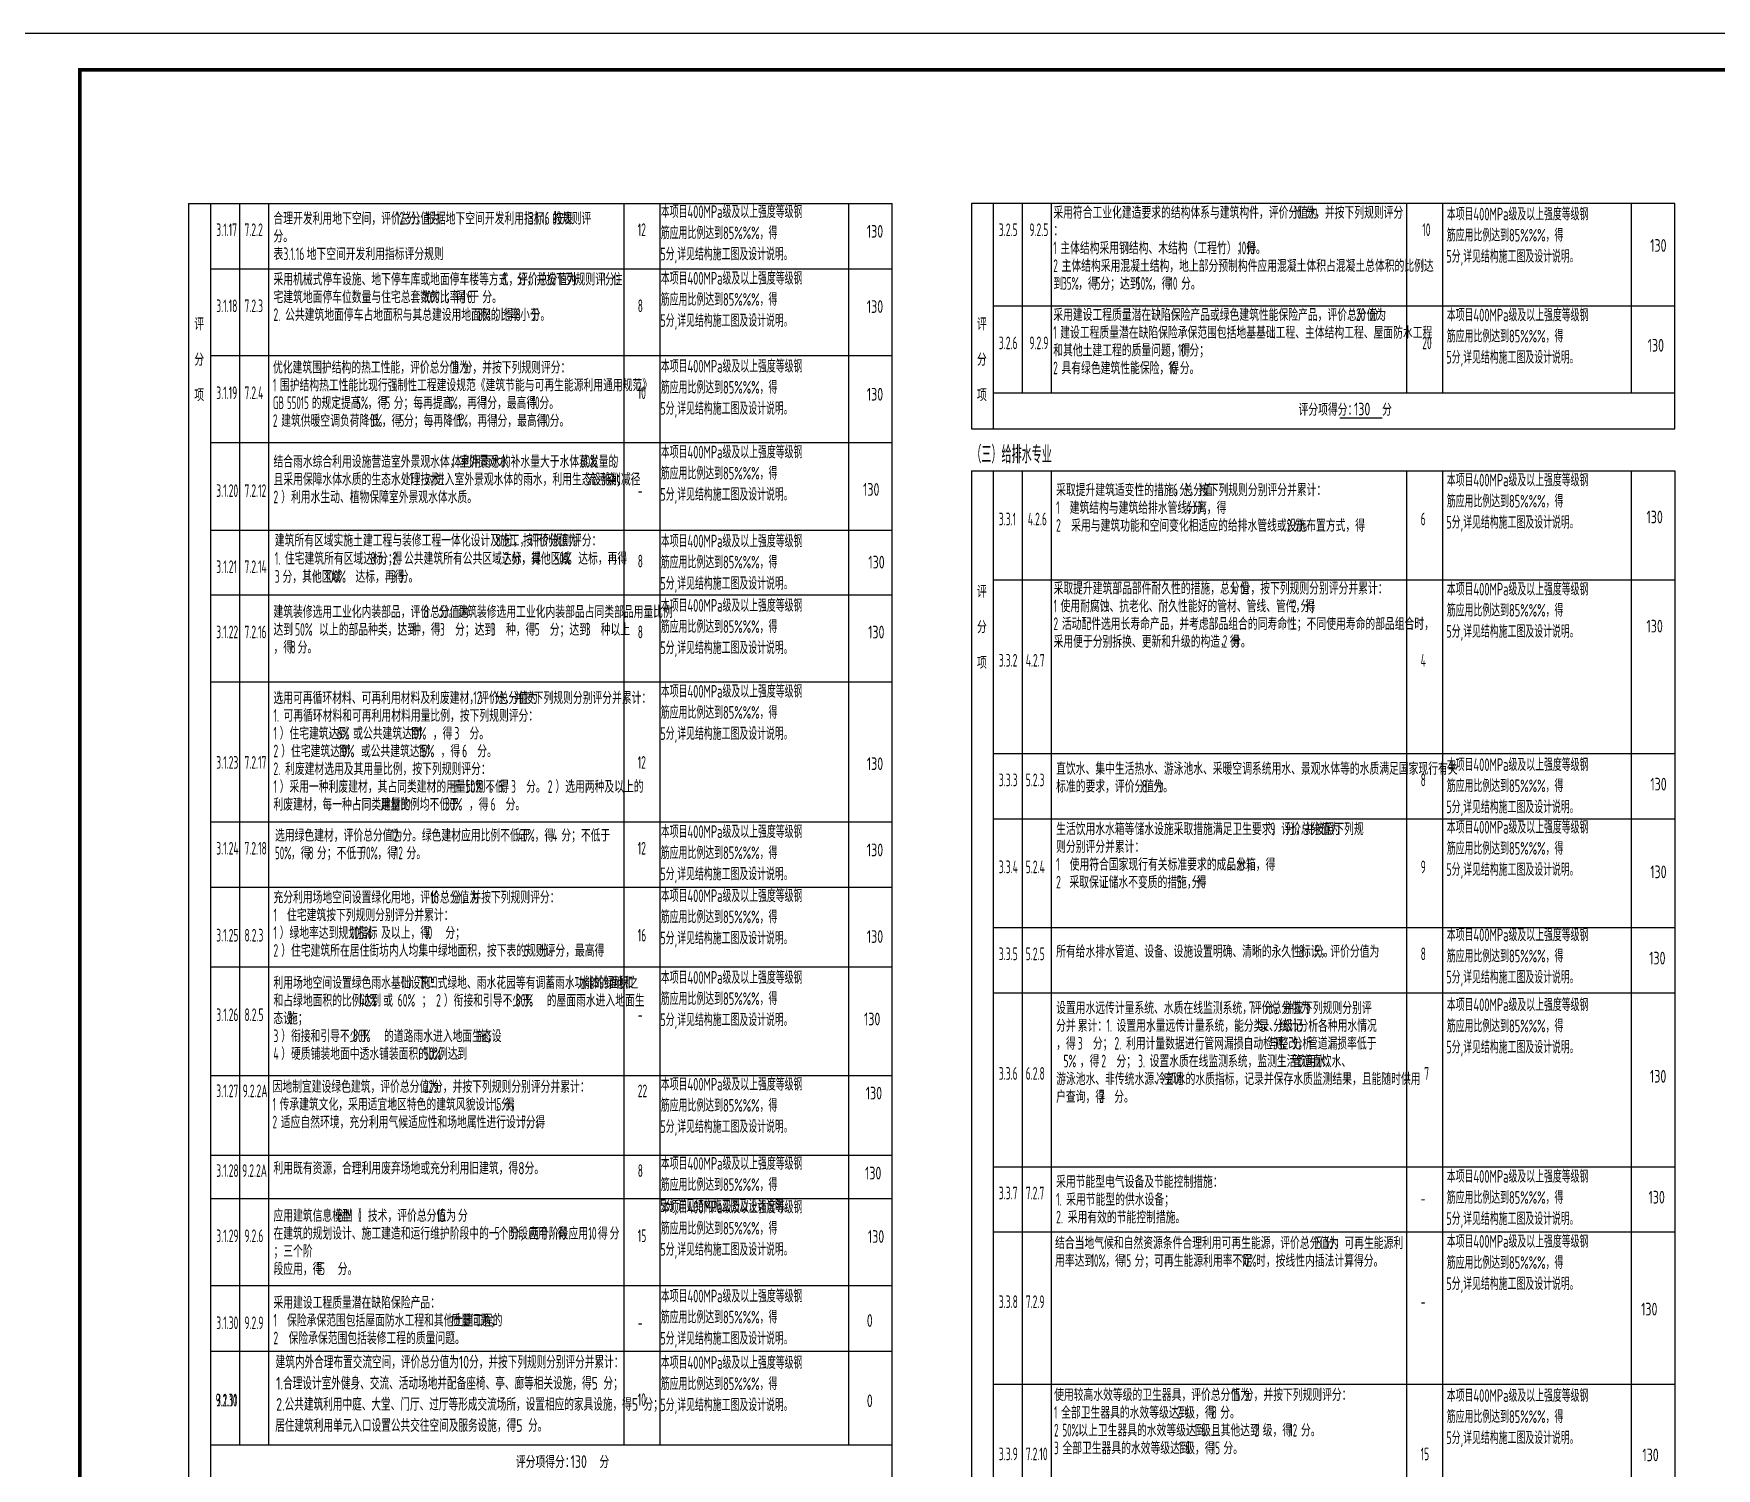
# Model space of a CAD drawing. Extents: x 555966 to 850266, y -53709 to 5691.
# Drawn here: x 662291 to 708701, y -33902 to 5691 of the extents above; entities that cross this region are included whole.
import ezdxf

# ---------------------------------------------------------------- set-up
doc = ezdxf.new("R2010")
doc.units = 0
doc.header["$LTSCALE"] = 1000
for name, color, linetype in [('A-Tab(建筑表格)', 7, 'Continuous'), ('A-TXT', 7, 'Continuous'), ('PUB_TEXT', 7, 'Continuous'), ('PUB_TITLE', 4, 'Continuous')]:
    doc.layers.add(name, color=color, linetype=linetype)
doc.styles.add('LJ_TXT', font='GBENOR', dxfattribs={"width": 0.8, "bigfont": 'GBCBIG'})
doc.styles.get("Standard").update_dxf_attribs({"font": 'GBENOR', "bigfont": 'GBCBIG'})

# ---------------------------------------------------------------- blocks, each defined once
blk = doc.blocks.new('AutoBlock_20250329_0', base_point=(679603, -3661))
at = {"color": 1, "style": 'LJ_TXT', "width": 0.7}
for tag, p in [('3.1.19措施_001', (679589, -3661)), ('3.1.19措施_002', (679589, -4244)), ('3.1.19措施_003', (679572, -4827))]:
    blk.add_attdef(tag, p, '', height=350, dxfattribs=at)
blk = doc.blocks.new('AutoBlock_20250329_1', base_point=(679603, -6031))
at = {"color": 1, "style": 'LJ_TXT', "width": 0.7}
for tag, p in [('3.1.20措施_001', (679589, -6031)), ('3.1.20措施_002', (679589, -6614)), ('3.1.20措施_003', (679572, -7198))]:
    blk.add_attdef(tag, p, '', height=350, dxfattribs=at)
blk = doc.blocks.new('AutoBlock_20250329_2', base_point=(679603, -8486))
at = {"color": 1, "style": 'LJ_TXT', "width": 0.7}
for tag, p in [('3.1.21措施_001', (679589, -8486)), ('3.1.21措施_002', (679589, -9069)), ('3.1.21措施_003', (679572, -9653))]:
    blk.add_attdef(tag, p, '', height=350, dxfattribs=at)
blk = doc.blocks.new('AutoBlock_20250329_3', base_point=(679603, -10263))
at = {"color": 1, "style": 'LJ_TXT', "width": 0.7}
for tag, p in [('3.1.22措施_001', (679589, -10263)), ('3.1.22措施_002', (679589, -10847)), ('3.1.22措施_003', (679572, -11430))]:
    blk.add_attdef(tag, p, '', height=350, dxfattribs=at)
blk = doc.blocks.new('AutoBlock_20250329_4', base_point=(679603, -12633))
at = {"color": 1, "style": 'LJ_TXT', "width": 0.7}
for tag, p in [('3.1.23措施_001', (679589, -12633)), ('3.1.23措施_002', (679589, -13216)), ('3.1.23措施_003', (679572, -13799))]:
    blk.add_attdef(tag, p, '', height=350, dxfattribs=at)
blk = doc.blocks.new('AutoBlock_20250329_5', base_point=(679603, -16506))
at = {"color": 1, "style": 'LJ_TXT', "width": 0.7}
for tag, p in [('3.1.24措施_001', (679589, -16506)), ('3.1.24措施_002', (679589, -17089)), ('3.1.24措施_003', (679572, -17673))]:
    blk.add_attdef(tag, p, '', height=350, dxfattribs=at)
blk = doc.blocks.new('AutoBlock_20250329_6', base_point=(679603, -18275))
at = {"color": 1, "style": 'LJ_TXT', "width": 0.7}
for tag, p in [('3.1.25措施_001', (679589, -18275)), ('3.1.25措施_002', (679589, -18859)), ('3.1.25措施_003', (679572, -19442))]:
    blk.add_attdef(tag, p, '', height=350, dxfattribs=at)
blk = doc.blocks.new('AutoBlock_20250329_7', base_point=(679603, -20531))
at = {"color": 1, "style": 'LJ_TXT', "width": 0.7}
for tag, p in [('3.1.26措施_001', (679589, -20531)), ('3.1.26措施_002', (679589, -21115)), ('3.1.26措施_003', (679572, -21698))]:
    blk.add_attdef(tag, p, '', height=350, dxfattribs=at)
blk = doc.blocks.new('AutoBlock_20250329_8', base_point=(679603, -23477))
at = {"color": 1, "style": 'LJ_TXT', "width": 0.7}
for tag, p in [('3.1.27措施_001', (679589, -23477)), ('3.1.27措施_002', (679589, -24060)), ('3.1.27措施_003', (679572, -24644))]:
    blk.add_attdef(tag, p, '', height=350, dxfattribs=at)
blk = doc.blocks.new('AutoBlock_20250329_9', base_point=(679603, -25663))
at = {"color": 1, "style": 'LJ_TXT', "width": 0.7}
for tag, p in [('3.1.28措施_001', (679589, -25663)), ('3.1.28措施_002', (679589, -26246)), ('3.1.28措施_003', (679572, -26829))]:
    blk.add_attdef(tag, p, '', height=350, dxfattribs=at)
blk = doc.blocks.new('AutoBlock_20250329_10', base_point=(679603, -26867))
at = {"color": 1, "style": 'LJ_TXT', "width": 0.7}
for tag, p in [('3.1.29措施_001', (679589, -26867)), ('3.1.29措施_002', (679589, -27450)), ('3.1.29措施_003', (679572, -28034))]:
    blk.add_attdef(tag, p, '', height=350, dxfattribs=at)
blk = doc.blocks.new('AutoBlock_20250329_11', base_point=(679603, -29321))
at = {"color": 1, "style": 'LJ_TXT', "width": 0.7}
for tag, p in [('3.1.30措施_001', (679589, -29321)), ('3.1.30措施_002', (679589, -29904)), ('3.1.30措施_003', (679572, -30488))]:
    blk.add_attdef(tag, p, '', height=350, dxfattribs=at)
blk = doc.blocks.new('AutoBlock_20250329_16', base_point=(701280, 537))
at = {"color": 1, "style": 'LJ_TXT', "width": 0.7}
for tag, p in [('3.2.5措施_001', (701267, 537)), ('3.2.5措施_002', (701267, -46)), ('3.2.5措施_003', (701250, -629))]:
    blk.add_attdef(tag, p, '', height=350, dxfattribs=at)
blk = doc.blocks.new('AutoBlock_20250329_17', base_point=(701280, -9814))
at = {"color": 1, "style": 'LJ_TXT', "width": 0.7}
for tag, p in [('3.3.2措施_001', (701267, -9814)), ('3.3.2措施_002', (701267, -10397)), ('3.3.2措施_003', (701250, -10980))]:
    blk.add_attdef(tag, p, '', height=350, dxfattribs=at)
blk = doc.blocks.new('AutoBlock_20250329_18', base_point=(701280, -14658))
at = {"color": 1, "style": 'LJ_TXT', "width": 0.7}
for tag, p in [('3.3.3措施_001', (701267, -14658)), ('3.3.3措施_002', (701267, -15241)), ('3.3.3措施_003', (701250, -15824))]:
    blk.add_attdef(tag, p, '', height=350, dxfattribs=at)
blk = doc.blocks.new('AutoBlock_20250329_19', base_point=(701280, -16384))
at = {"color": 1, "style": 'LJ_TXT', "width": 0.7}
for tag, p in [('3.3.4措施_001', (701267, -16384)), ('3.3.4措施_002', (701267, -16967)), ('3.3.4措施_003', (701250, -17551))]:
    blk.add_attdef(tag, p, '', height=350, dxfattribs=at)
blk = doc.blocks.new('AutoBlock_20250329_20', base_point=(701280, -19355))
at = {"color": 1, "style": 'LJ_TXT', "width": 0.7}
for tag, p in [('3.3.5措施_001', (701267, -19355)), ('3.3.5措施_002', (701267, -19938)), ('3.3.5措施_003', (701250, -20521))]:
    blk.add_attdef(tag, p, '', height=350, dxfattribs=at)
blk = doc.blocks.new('AutoBlock_20250329_21', base_point=(701280, -21284))
at = {"color": 1, "style": 'LJ_TXT', "width": 0.7}
for tag, p in [('3.3.6措施_001', (701267, -21284)), ('3.3.6措施_002', (701267, -21868)), ('3.3.6措施_003', (701250, -22451))]:
    blk.add_attdef(tag, p, '', height=350, dxfattribs=at)
blk = doc.blocks.new('AutoBlock_20250329_22', base_point=(701280, -26019))
at = {"color": 1, "style": 'LJ_TXT', "width": 0.7}
for tag, p in [('3.3.7措施_001', (701267, -26019)), ('3.3.7措施_002', (701267, -26602)), ('3.3.7措施_003', (701250, -27185))]:
    blk.add_attdef(tag, p, '', height=350, dxfattribs=at)
blk = doc.blocks.new('AutoBlock_20250329_23', base_point=(701280, -27814))
at = {"color": 1, "style": 'LJ_TXT', "width": 0.7}
for tag, p in [('3.3.8措施_001', (701267, -27814)), ('3.3.8措施_002', (701267, -28398)), ('3.3.8措施_003', (701250, -28981))]:
    blk.add_attdef(tag, p, '', height=350, dxfattribs=at)
blk = doc.blocks.new('AutoBlock_20250329_24', base_point=(701280, -32067))
at = {"color": 1, "style": 'LJ_TXT', "width": 0.7}
for tag, p in [('3.3.9措施_001', (701267, -32067)), ('3.3.9措施_002', (701267, -32650)), ('3.3.9措施_003', (701250, -33233))]:
    blk.add_attdef(tag, p, '', height=350, dxfattribs=at)
blk = doc.blocks.new('AutoBlock_20250329_76', base_point=(677099, -33890))
at = {"color": 1, "style": 'LJ_TXT', "width": 0.8}
blk.add_attdef('建筑总分', (677099, -33890), '', height=350, dxfattribs=at)
blk = doc.blocks.new('AutoBlock_20250329_87', base_point=(685270, -32211))
at = {"color": 1, "style": 'LJ_TXT', "width": 0.8}
blk.add_attdef('3.1.31', (685270, -32211), '', height=350, dxfattribs=at)
blk = doc.blocks.new('AutoBlock_20250329_88', base_point=(679603, -31158))
at = {"color": 1, "style": 'LJ_TXT', "width": 0.7}
for tag, p in [('3.1.31措施_001', (679589, -31158)), ('3.1.31措施_002', (679589, -31741)), ('3.1.31措施_003', (679572, -32324))]:
    blk.add_attdef(tag, p, '', height=350, dxfattribs=at)
blk = doc.blocks.new('AutoBlock_20250329_140', base_point=(685270, 60))
at = {"color": 1, "style": 'LJ_TXT', "width": 0.8}
blk.add_attdef('3.1.17', (685270, 60), '', height=350, dxfattribs=at)
blk = doc.blocks.new('AutoBlock_20250329_142', base_point=(685270, -2016))
at = {"color": 1, "style": 'LJ_TXT', "width": 0.8}
blk.add_attdef('3.1.18', (685270, -2016), '', height=350, dxfattribs=at)
blk = doc.blocks.new('AutoBlock_20250329_144', base_point=(685270, -4436))
at = {"color": 1, "style": 'LJ_TXT', "width": 0.8}
blk.add_attdef('3.1.19', (685270, -4436), '', height=350, dxfattribs=at)
blk = doc.blocks.new('AutoBlock_20250329_146', base_point=(685167, -7062))
at = {"color": 1, "style": 'LJ_TXT', "width": 0.8}
blk.add_attdef('3.1.20', (685167, -7062), '', height=350, dxfattribs=at)
blk = doc.blocks.new('AutoBlock_20250329_148', base_point=(685312, -9068))
at = {"color": 1, "style": 'LJ_TXT', "width": 0.8}
blk.add_attdef('3.1.21', (685312, -9068), '', height=350, dxfattribs=at)
blk = doc.blocks.new('AutoBlock_20250329_150', base_point=(685306, -10998))
at = {"color": 1, "style": 'LJ_TXT', "width": 0.8}
blk.add_attdef('3.1.22', (685306, -10998), '', height=350, dxfattribs=at)
blk = doc.blocks.new('AutoBlock_20250329_152', base_point=(685270, -14631))
at = {"color": 1, "style": 'LJ_TXT', "width": 0.8}
blk.add_attdef('3.1.23', (685270, -14631), '', height=350, dxfattribs=at)
blk = doc.blocks.new('AutoBlock_20250329_154', base_point=(685270, -17012))
at = {"color": 1, "style": 'LJ_TXT', "width": 0.8}
blk.add_attdef('3.1.24', (685270, -17012), '', height=350, dxfattribs=at)
blk = doc.blocks.new('AutoBlock_20250329_156', base_point=(685270, -19401))
at = {"color": 1, "style": 'LJ_TXT', "width": 0.8}
blk.add_attdef('3.1.25', (685270, -19401), '', height=350, dxfattribs=at)
blk = doc.blocks.new('AutoBlock_20250329_158', base_point=(685193, -21676))
at = {"color": 1, "style": 'LJ_TXT', "width": 0.8}
blk.add_attdef('3.1.26', (685193, -21676), '', height=350, dxfattribs=at)
blk = doc.blocks.new('AutoBlock_20250329_160', base_point=(685241, -23721))
at = {"color": 1, "style": 'LJ_TXT', "width": 0.8}
blk.add_attdef('3.1.27', (685241, -23721), '', height=350, dxfattribs=at)
blk = doc.blocks.new('AutoBlock_20250329_162', base_point=(685221, -25928))
at = {"color": 1, "style": 'LJ_TXT', "width": 0.8}
blk.add_attdef('3.1.28', (685221, -25928), '', height=350, dxfattribs=at)
blk = doc.blocks.new('AutoBlock_20250329_164', base_point=(685299, -27679))
at = {"color": 1, "style": 'LJ_TXT', "width": 0.8}
blk.add_attdef('3.1.29', (685299, -27679), '', height=350, dxfattribs=at)
blk = doc.blocks.new('AutoBlock_20250329_166', base_point=(685270, -29997))
at = {"color": 1, "style": 'LJ_TXT', "width": 0.8}
blk.add_attdef('3.1.30', (685270, -29997), '', height=350, dxfattribs=at)
blk = doc.blocks.new('AutoBlock_20250329_168', base_point=(698707, -4843))
at = {"color": 1, "style": 'LJ_TXT', "width": 0.8}
blk.add_attdef('结构总分', (698707, -4843), '', height=350, dxfattribs=at)
blk = doc.blocks.new('AutoBlock_20250329_174', base_point=(706876, -329))
at = {"color": 1, "style": 'LJ_TXT', "width": 0.8}
blk.add_attdef('3.2.5', (706876, -329), '', height=350, dxfattribs=at)
blk = doc.blocks.new('AutoBlock_20250329_176', base_point=(706774, -10835))
at = {"color": 1, "style": 'LJ_TXT', "width": 0.8}
blk.add_attdef('3.3.2', (706774, -10835), '', height=350, dxfattribs=at)
blk = doc.blocks.new('AutoBlock_20250329_178', base_point=(706881, -15195))
at = {"color": 1, "style": 'LJ_TXT', "width": 0.8}
blk.add_attdef('3.3.3', (706881, -15195), '', height=350, dxfattribs=at)
blk = doc.blocks.new('AutoBlock_20250329_180', base_point=(706878, -17616))
at = {"color": 1, "style": 'LJ_TXT', "width": 0.8}
blk.add_attdef('3.3.4', (706878, -17616), '', height=350, dxfattribs=at)
blk = doc.blocks.new('AutoBlock_20250329_182', base_point=(706848, -19996))
at = {"color": 1, "style": 'LJ_TXT', "width": 0.8}
blk.add_attdef('3.3.5', (706848, -19996), '', height=350, dxfattribs=at)
blk = doc.blocks.new('AutoBlock_20250329_184', base_point=(706870, -23258))
at = {"color": 1, "style": 'LJ_TXT', "width": 0.8}
blk.add_attdef('3.3.6', (706870, -23258), '', height=350, dxfattribs=at)
blk = doc.blocks.new('AutoBlock_20250329_186', base_point=(706830, -26594))
at = {"color": 1, "style": 'LJ_TXT', "width": 0.8}
blk.add_attdef('3.3.7', (706830, -26594), '', height=350, dxfattribs=at)
blk = doc.blocks.new('AutoBlock_20250329_188', base_point=(706626, -29682))
at = {"color": 1, "style": 'LJ_TXT', "width": 0.8}
blk.add_attdef('3.3.8', (706626, -29682), '', height=350, dxfattribs=at)
blk = doc.blocks.new('AutoBlock_20250329_190', base_point=(706661, -33705))
at = {"color": 1, "style": 'LJ_TXT', "width": 0.8}
blk.add_attdef('3.3.9', (706661, -33705), '', height=350, dxfattribs=at)
blk = doc.blocks.new('AutoBlock_20250329_213', base_point=(701280, -2249))
at = {"color": 1, "style": 'LJ_TXT', "width": 0.7}
for tag, p in [('3.2.6措施_001', (701267, -2249)), ('3.2.6措施_002', (701267, -2832)), ('3.2.6措施_003', (701250, -3415))]:
    blk.add_attdef(tag, p, '', height=350, dxfattribs=at)
blk = doc.blocks.new('AutoBlock_20250329_215', base_point=(706807, -3085))
at = {"color": 1, "style": 'LJ_TXT', "width": 0.8}
blk.add_attdef('3.2.6', (706807, -3085), '', height=350, dxfattribs=at)
blk = doc.blocks.new('AutoBlock_20250329_219', base_point=(701280, -6803))
at = {"color": 1, "style": 'LJ_TXT', "width": 0.7}
for tag, p in [('3.3.1措施_001', (701267, -6803)), ('3.3.1措施_002', (701267, -7386)), ('3.3.1措施_003', (701250, -7969))]:
    blk.add_attdef(tag, p, '', height=350, dxfattribs=at)
blk = doc.blocks.new('AutoBlock_20250329_221', base_point=(706774, -7823))
at = {"color": 1, "style": 'LJ_TXT', "width": 0.8}
blk.add_attdef('3.3.1', (706774, -7823), '', height=350, dxfattribs=at)
blk = doc.blocks.new('AutoBlock_20250329_330', base_point=(679603, 601))
at = {"color": 1, "style": 'LJ_TXT', "width": 0.7}
for tag, p in [('3.1.17措施_001', (679589, 601)), ('3.1.17措施_002', (679589, 18)), ('3.1.17措施_003', (679572, -566))]:
    blk.add_attdef(tag, p, '', height=350, dxfattribs=at)
blk = doc.blocks.new('AutoBlock_20250329_332', base_point=(679603, -1235))
at = {"color": 1, "style": 'LJ_TXT', "width": 0.7}
for tag, p in [('3.1.18措施_001', (679589, -1235)), ('3.1.18措施_002', (679589, -1819)), ('3.1.18措施_003', (679572, -2402))]:
    blk.add_attdef(tag, p, '', height=350, dxfattribs=at)

msp = doc.modelspace()

# ---------------------------------------------------------------- linework, layer by layer
msp.add_line((698314, -4909), (699480, -4909))
at = {"layer": 'A-TXT'}
for p, q in [((666566, 1005), (666566, -34257)), ((667166, 1005), (667166, -34257)), ((685966, -34257), (685966, 1005)), ((707553, 1005), (688153, 1005)), ((688153, 1005), (688153, -5218)), ((688753, 1005), (688753, -5218)), ((689552, 1005), (689552, -4218)), ((707553, -5218), (707553, 1005)), ((688153, -6378), (688153, -51076)), ((688753, -6378), (688753, -51076))]:
    msp.add_line(p, q, dxfattribs=at)
for points in [[(666566, 1005), (685966, 1005)], [(667965, 1005), (667965, -33257)], [(668765, 1005), (668765, -33257)], [(678565, 1005), (678565, -33257)], [(679565, 1005), (679565, -33257)], [(684766, 1005), (684766, -33257)], [(690352, 1005), (690352, -4218)], [(700152, 1005), (700152, -4218)], [(701152, 1005), (701152, -4218)], [(706353, 1005), (706353, -4218)], [(667166, -795), (685966, -795)], [(688753, -1818), (707553, -1818)], [(667166, -3195), (685966, -3195)], [(688753, -4218), (707553, -4218)], [(688153, -5218), (707553, -5218)], [(667166, -5595), (685966, -5595)], [(688153, -6378), (707553, -6378)], [(689552, -6378), (689552, -51076)], [(690352, -6378), (690352, -51076)], [(700152, -6378), (700152, -51076)], [(701152, -6378), (701152, -51076)], [(706353, -6378), (706353, -51076)], [(707553, -6378), (707553, -51076)], [(667166, -8015), (685966, -8015)], [(688753, -9378), (707553, -9378)], [(667166, -9795), (685966, -9795)], [(667166, -12195), (685966, -12195)], [(688753, -14178), (707553, -14178)], [(667166, -16064), (685966, -16064)], [(688753, -15978), (707553, -15978)], [(667166, -17864), (685966, -17864)], [(688753, -18978), (707553, -18978)], [(667166, -20059), (685966, -20059)], [(688753, -20778), (707553, -20778)], [(667166, -23059), (685966, -23059)], [(667166, -25259), (685966, -25259)], [(688753, -25578), (707553, -25578)], [(667166, -26459), (685966, -26459)], [(688753, -27378), (707553, -27378)], [(667166, -28859), (685966, -28859)], [(667166, -30664), (685966, -30664)], [(688753, -31578), (707553, -31578)], [(668765, -32400), (668765, -33257)], [(667166, -33257), (685966, -33257)]]:
    msp.add_lwpolyline(points, dxfattribs=at)
at = {"layer": 'PUB_TITLE'}
msp.add_lwpolyline([(661066, -53709), (766166, -53709), (766166, 5691), (661066, 5691)], close=True, dxfattribs=at)
at = {"layer": 'PUB_TITLE', "const_width": 100}
msp.add_lwpolyline([(663566, -52709), (765166, -52709), (765166, 4691), (663566, 4691)], close=True, dxfattribs=at)

# ---------------------------------------------------------------- block references
for name, p, values in [('AutoBlock_20250329_330', (679603, 601), {'3.1.17措施_001': '本项目400MPa级及以上强度等级钢', '3.1.17措施_002': '筋应用比例达到85%%%%%%%%%，得', '3.1.17措施_003': '5分,详见结构施工图及设计说明。'}), ('AutoBlock_20250329_16', (701280, 537), {'3.2.5措施_001': '本项目400MPa级及以上强度等级钢', '3.2.5措施_002': '筋应用比例达到85%%%%%%%%%，得', '3.2.5措施_003': '5分,详见结构施工图及设计说明。'}), ('AutoBlock_20250329_140', (685270, 60), {'3.1.17': '130'}), ('AutoBlock_20250329_174', (706876, -329), {'3.2.5': '130'}), ('AutoBlock_20250329_332', (679603, -1235), {'3.1.18措施_001': '本项目400MPa级及以上强度等级钢', '3.1.18措施_002': '筋应用比例达到85%%%%%%%%%，得', '3.1.18措施_003': '5分,详见结构施工图及设计说明。'}), ('AutoBlock_20250329_142', (685270, -2016), {'3.1.18': '130'}), ('AutoBlock_20250329_213', (701280, -2249), {'3.2.6措施_001': '本项目400MPa级及以上强度等级钢', '3.2.6措施_002': '筋应用比例达到85%%%%%%%%%，得', '3.2.6措施_003': '5分,详见结构施工图及设计说明。'}), ('AutoBlock_20250329_215', (706807, -3085), {'3.2.6': '130'}), ('AutoBlock_20250329_0', (679603, -3661), {'3.1.19措施_001': '本项目400MPa级及以上强度等级钢', '3.1.19措施_002': '筋应用比例达到85%%%%%%%%%，得', '3.1.19措施_003': '5分,详见结构施工图及设计说明。'}), ('AutoBlock_20250329_144', (685270, -4436), {'3.1.19': '130'}), ('AutoBlock_20250329_168', (698707, -4843), {'结构总分': '130'}), ('AutoBlock_20250329_1', (679603, -6031), {'3.1.20措施_001': '本项目400MPa级及以上强度等级钢', '3.1.20措施_002': '筋应用比例达到85%%%%%%%%%，得', '3.1.20措施_003': '5分,详见结构施工图及设计说明。'}), ('AutoBlock_20250329_219', (701280, -6803), {'3.3.1措施_001': '本项目400MPa级及以上强度等级钢', '3.3.1措施_002': '筋应用比例达到85%%%%%%%%%，得', '3.3.1措施_003': '5分,详见结构施工图及设计说明。'}), ('AutoBlock_20250329_146', (685167, -7062), {'3.1.20': '130'}), ('AutoBlock_20250329_221', (706774, -7823), {'3.3.1': '130'}), ('AutoBlock_20250329_2', (679603, -8486), {'3.1.21措施_001': '本项目400MPa级及以上强度等级钢', '3.1.21措施_002': '筋应用比例达到85%%%%%%%%%，得', '3.1.21措施_003': '5分,详见结构施工图及设计说明。'}), ('AutoBlock_20250329_148', (685312, -9068), {'3.1.21': '130'}), ('AutoBlock_20250329_17', (701280, -9814), {'3.3.2措施_001': '本项目400MPa级及以上强度等级钢', '3.3.2措施_002': '筋应用比例达到85%%%%%%%%%，得', '3.3.2措施_003': '5分,详见结构施工图及设计说明。'}), ('AutoBlock_20250329_3', (679603, -10263), {'3.1.22措施_001': '本项目400MPa级及以上强度等级钢', '3.1.22措施_002': '筋应用比例达到85%%%%%%%%%，得', '3.1.22措施_003': '5分,详见结构施工图及设计说明。'}), ('AutoBlock_20250329_150', (685306, -10998), {'3.1.22': '130'}), ('AutoBlock_20250329_176', (706774, -10835), {'3.3.2': '130'}), ('AutoBlock_20250329_4', (679603, -12633), {'3.1.23措施_001': '本项目400MPa级及以上强度等级钢', '3.1.23措施_002': '筋应用比例达到85%%%%%%%%%，得', '3.1.23措施_003': '5分,详见结构施工图及设计说明。'}), ('AutoBlock_20250329_152', (685270, -14631), {'3.1.23': '130'}), ('AutoBlock_20250329_18', (701280, -14658), {'3.3.3措施_001': '本项目400MPa级及以上强度等级钢', '3.3.3措施_002': '筋应用比例达到85%%%%%%%%%，得', '3.3.3措施_003': '5分,详见结构施工图及设计说明。'}), ('AutoBlock_20250329_178', (706881, -15195), {'3.3.3': '130'}), ('AutoBlock_20250329_5', (679603, -16506), {'3.1.24措施_001': '本项目400MPa级及以上强度等级钢', '3.1.24措施_002': '筋应用比例达到85%%%%%%%%%，得', '3.1.24措施_003': '5分,详见结构施工图及设计说明。'}), ('AutoBlock_20250329_19', (701280, -16384), {'3.3.4措施_001': '本项目400MPa级及以上强度等级钢', '3.3.4措施_002': '筋应用比例达到85%%%%%%%%%，得', '3.3.4措施_003': '5分,详见结构施工图及设计说明。'}), ('AutoBlock_20250329_154', (685270, -17012), {'3.1.24': '130'}), ('AutoBlock_20250329_180', (706878, -17616), {'3.3.4': '130'}), ('AutoBlock_20250329_6', (679603, -18275), {'3.1.25措施_001': '本项目400MPa级及以上强度等级钢', '3.1.25措施_002': '筋应用比例达到85%%%%%%%%%，得', '3.1.25措施_003': '5分,详见结构施工图及设计说明。'}), ('AutoBlock_20250329_20', (701280, -19355), {'3.3.5措施_001': '本项目400MPa级及以上强度等级钢', '3.3.5措施_002': '筋应用比例达到85%%%%%%%%%，得', '3.3.5措施_003': '5分,详见结构施工图及设计说明。'}), ('AutoBlock_20250329_156', (685270, -19401), {'3.1.25': '130'}), ('AutoBlock_20250329_182', (706848, -19996), {'3.3.5': '130'}), ('AutoBlock_20250329_7', (679603, -20531), {'3.1.26措施_001': '本项目400MPa级及以上强度等级钢', '3.1.26措施_002': '筋应用比例达到85%%%%%%%%%，得', '3.1.26措施_003': '5分,详见结构施工图及设计说明。'}), ('AutoBlock_20250329_158', (685193, -21676), {'3.1.26': '130'}), ('AutoBlock_20250329_21', (701280, -21284), {'3.3.6措施_001': '本项目400MPa级及以上强度等级钢', '3.3.6措施_002': '筋应用比例达到85%%%%%%%%%，得', '3.3.6措施_003': '5分,详见结构施工图及设计说明。'}), ('AutoBlock_20250329_8', (679603, -23477), {'3.1.27措施_001': '本项目400MPa级及以上强度等级钢', '3.1.27措施_002': '筋应用比例达到85%%%%%%%%%，得', '3.1.27措施_003': '5分,详见结构施工图及设计说明。'}), ('AutoBlock_20250329_184', (706870, -23258), {'3.3.6': '130'}), ('AutoBlock_20250329_160', (685241, -23721), {'3.1.27': '130'}), ('AutoBlock_20250329_9', (679603, -25663), {'3.1.28措施_001': '本项目400MPa级及以上强度等级钢', '3.1.28措施_002': '筋应用比例达到85%%%%%%%%%，得', '3.1.28措施_003': '5分,详见结构施工图及设计说明。'}), ('AutoBlock_20250329_162', (685221, -25928), {'3.1.28': '130'}), ('AutoBlock_20250329_22', (701280, -26019), {'3.3.7措施_001': '本项目400MPa级及以上强度等级钢', '3.3.7措施_002': '筋应用比例达到85%%%%%%%%%，得', '3.3.7措施_003': '5分,详见结构施工图及设计说明。'}), ('AutoBlock_20250329_186', (706830, -26594), {'3.3.7': '130'}), ('AutoBlock_20250329_10', (679603, -26867), {'3.1.29措施_001': '本项目400MPa级及以上强度等级钢', '3.1.29措施_002': '筋应用比例达到85%%%%%%%%%，得', '3.1.29措施_003': '5分,详见结构施工图及设计说明。'}), ('AutoBlock_20250329_164', (685299, -27679), {'3.1.29': '130'}), ('AutoBlock_20250329_23', (701280, -27814), {'3.3.8措施_001': '本项目400MPa级及以上强度等级钢', '3.3.8措施_002': '筋应用比例达到85%%%%%%%%%，得', '3.3.8措施_003': '5分,详见结构施工图及设计说明。'}), ('AutoBlock_20250329_11', (679603, -29321), {'3.1.30措施_001': '本项目400MPa级及以上强度等级钢', '3.1.30措施_002': '筋应用比例达到85%%%%%%%%%，得', '3.1.30措施_003': '5分,详见结构施工图及设计说明。'}), ('AutoBlock_20250329_166', (685270, -29997), {'3.1.30': '0'}), ('AutoBlock_20250329_188', (706626, -29682), {'3.3.8': '130'}), ('AutoBlock_20250329_88', (679603, -31158), {'3.1.31措施_001': '本项目400MPa级及以上强度等级钢', '3.1.31措施_002': '筋应用比例达到85%%%%%%%%%，得', '3.1.31措施_003': '5分,详见结构施工图及设计说明。'}), ('AutoBlock_20250329_87', (685270, -32211), {'3.1.31': '0'}), ('AutoBlock_20250329_24', (701280, -32067), {'3.3.9措施_001': '本项目400MPa级及以上强度等级钢', '3.3.9措施_002': '筋应用比例达到85%%%%%%%%%，得', '3.3.9措施_003': '5分,详见结构施工图及设计说明。'}), ('AutoBlock_20250329_190', (706661, -33705), {'3.3.9': '130'}), ('AutoBlock_20250329_76', (677099, -33890), {'建筑总分': '130'})]:
    msp.add_blockref(name, p).add_auto_attribs(values)

# ---------------------------------------------------------------- texts
at = {"layer": 'A-Tab(建筑表格)', "style": 'LJ_TXT', "width": 0.8}
for s, height, p in [('评分项得分：', 337.6, (697178, -4855)), ('分', 338, (699482, -4855)), ('（三）给排水专业', 482.3, (688153, -6164)), ('评分项得分：', 337.6, (675591, -33894)), ('分', 338, (677895, -33894))]:
    msp.add_text(s, height=height, dxfattribs=at).set_placement(p)
at = {"layer": 'A-TXT', "style": 'LJ_TXT'}
for s, height, width, p in [('合理开发利用地下空间，评价总分值为', 337.59, 0.8, (668905, 420)), ('12', 350, 0.64, (672284, 420)), ('分，根据地下空间开发利用指标，按表', 337.59, 0.8, (672575, 420)), ('3.1.16', 350, 0.64, (675947, 420)), ('的规则评', 337.6, 0.8, (676590, 420)), ('3.1.17', 350, 0.64, (667328, 105)), ('7.2.2', 350, 0.64, (668105, 105)), ('分。', 337.6, 0.8, (668905, -70)), ('12', 350, 0.64, (678952, 105)), ('3.2.5', 350, 0.64, (688912, 105)), ('9.2.5', 350, 0.64, (689754, 105)), ('10', 350, 0.64, (700590, 105)), ('表', 338, 0.8, (668905, -560)), ('3.1.16', 350, 0.64, (669179, -560)), ('地下空间开发利用指标评分规则', 337.59, 0.8, (669820, -560)), ('采用机械式停车设施、地下停车库或地面停车楼等方式，评价总分值为', 337.59, 0.8, (668905, -1259)), ('8', 350, 0.64, (675202, -1259)), ('分，并按下列规则评分：', 337.59, 0.8, (675618, -1259)), ('1.', 350, 0.64, (677984, -1259)), ('住', 338, 0.8, (678261, -1259)), ('宅建筑地面停车位数量与住宅总套数的比率小于', 337.59, 0.8, (668905, -1749)), ('，得', 337.6, 0.8, (673653, -1749)), ('分。', 337.6, 0.8, (674664, -1749)), ('3.1.18', 350, 0.64, (667328, -1995)), ('7.2.3', 350, 0.64, (668105, -1995)), ('10%', 350, 0.64, (673034, -1749)), ('8', 350, 0.64, (674248, -1749)), ('8', 350, 0.64, (678952, -1995)), ('2.', 350, 0.64, (668905, -2239)), ('公共建筑地面停车占地面积与其总建设用地面积的比率小于', 337.59, 0.8, (669225, -2239)), ('8%', 350, 0.64, (674539, -2239)), ('，得', 337.6, 0.8, (674987, -2239)), ('8', 350, 0.64, (675583, -2239)), ('分。', 337.6, 0.8, (675999, -2239)), ('3.2.6', 350, 0.64, (688912, -3018)), ('9.2.9', 350, 0.64, (689754, -3018)), ('20', 350, 0.64, (700590, -3018)), ('3.1.19', 350, 0.64, (667328, -4395)), ('7.2.4', 350, 0.64, (668105, -4395)), ('10', 350, 0.64, (678952, -4395)), ('结合雨水综合利用设施营造室外景观水体，室外景观水', 337.59, 0.8, (668905, -6290)), ('体利用雨水的补水量大于水体蒸发量的', 337.59, 0.8, (673826, -6290)), ('60%', 350, 0.64, (677371, -6290)), ('且采用保障水体水质的生态水处理技术：', 337.59, 0.8, (668905, -6780)), ('1', 350, 0.64, (672647, -6780)), ('）对进入室外景观水体的雨水，利用生态设施削减径', 337.59, 0.8, (672817, -6780)), ('流污染；', 337.6, 0.8, (677542, -6780)), ('，', 338, 0.8, (678235, -6290)), ('3.1.20', 350, 0.64, (667328, -7095)), ('7.2.12', 350, 0.64, (668105, -7095)), ('2', 350, 0.64, (668905, -7270)), ('）利用水生动、植物保障室外景观水体水质。', 337.59, 0.8, (669119, -7270)), ('-', 350, 0.64, (678952, -7095)), ('采取提升建筑适变性的措施，总分值', 337.59, 0.8, (690492, -7073)), ('6', 350, 0.64, (693714, -7073)), ('分，按下列规则分别评分并累计：', 337.59, 0.8, (693890, -7073)), ('1', 350, 0.64, (690492, -7563)), ('建筑结构与建筑给排水管线分离，得', 337.59, 0.8, (690866, -7563)), ('4', 350, 0.64, (694076, -7563)), ('分；', 337.6, 0.8, (694262, -7563)), ('3.3.1', 350, 0.64, (688912, -7878)), ('4.2.6', 350, 0.64, (689712, -7878)), ('2', 350, 0.64, (690492, -8053)), ('采用与建筑功能和空间变化相适应的给排水管线或设施布置方式，得', 337.59, 0.8, (690908, -8053)), ('2', 350, 0.64, (696852, -8053)), ('分。', 337.6, 0.8, (697044, -8053)), ('6', 350, 0.64, (700546, -7878)), ('建筑所有区域实施土建工程与装修工程一体化设计及施工，评价分值为', 337.59, 0.8, (668942, -8464)), ('8', 350, 0.64, (675036, -8464)), ('分，按下列规则评分：', 337.6, 0.8, (675249, -8464)), ('1.', 350, 0.64, (668942, -8964)), ('住宅建筑所有区域达标，得', 337.59, 0.8, (669219, -8964)), ('8', 350, 0.64, (671578, -8964)), ('分；', 337.6, 0.8, (671791, -8964)), ('2.', 350, 0.64, (672185, -8964)), ('公共建筑所有公共区域达标，得', 337.59, 0.8, (672505, -8964)), ('2', 350, 0.64, (675257, -8964)), ('分，其他区域', 337.6, 0.8, (675470, -8964)), ('50%%%', 350, 0.64, (676650, -8964)), ('达标，再得', 337.6, 0.8, (677311, -8964)), ('8', 350, 0.64, (678952, -9040)), ('3.1.21', 350, 0.64, (667328, -9195)), ('7.2.14', 350, 0.64, (668105, -9195)), ('3', 350, 0.64, (668942, -9465)), ('分，其他区域', 337.6, 0.8, (669155, -9465)), ('100%%%', 350, 0.64, (670335, -9465)), ('达标，再得', 337.6, 0.8, (671167, -9465)), ('3', 350, 0.64, (672150, -9465)), ('分。', 337.6, 0.8, (672363, -9465)), ('建筑装修选用工业化内装部品，评价总分值为', 337.59, 0.8, (668905, -10435)), ('8', 350, 0.64, (673040, -10435)), ('分。建', 337.6, 0.8, (673456, -10435)), ('筑装修选用工业化内装部品占同类部品用量比例', 337.59, 0.8, (674248, -10435)), ('3.1.22', 350, 0.64, (667328, -10995)), ('7.2.16', 350, 0.64, (668105, -10995)), ('达到', 337.6, 0.8, (668905, -10925)), ('50%', 350, 0.64, (669501, -10925)), ('以上的部品种类，达到', 337.6, 0.8, (670163, -10925)), ('1', 350, 0.64, (672331, -10925)), ('种，得', 337.6, 0.8, (672704, -10925)), ('3', 350, 0.64, (673497, -10925)), ('分；达到', 337.6, 0.8, (673913, -10925)), ('3', 350, 0.64, (674902, -10925)), ('种，得', 337.6, 0.8, (675318, -10925)), ('5', 350, 0.64, (676110, -10925)), ('分；达到', 337.6, 0.8, (676526, -10925)), ('3', 350, 0.64, (677515, -10925)), ('种以上', 337.6, 0.8, (677931, -10925)), ('8', 350, 0.64, (678952, -10995)), ('，得', 337.6, 0.8, (668905, -11415)), ('8', 350, 0.64, (669374, -11415)), ('分。', 337.6, 0.8, (669573, -11415)), ('3.3.2', 350, 0.64, (688912, -11778)), ('4.2.7', 350, 0.64, (689654, -11778)), ('4', 350, 0.64, (700546, -11778)), ('选用可再循环材料、可再利用材料及利废建材，评价总分值为', 337.59, 0.8, (668905, -12810)), ('12', 350, 0.64, (674416, -12810)), ('分，并按下列规则分别评分并累计：', 337.59, 0.8, (675003, -12810)), ('1.', 350, 0.64, (668905, -13300)), ('可再循环材料和可再利用材料用量比例，按下列规则评分：', 337.59, 0.8, (669183, -13300)), ('1', 350, 0.64, (668905, -13790)), ('）住宅建筑达到', 337.6, 0.8, (669076, -13790)), ('6%', 350, 0.64, (670655, -13790)), ('或公共建筑达到', 337.6, 0.8, (671103, -13790)), ('10%', 350, 0.64, (672682, -13790)), ('，得', 337.6, 0.8, (673300, -13790)), ('3', 350, 0.64, (673896, -13790)), ('分。', 337.6, 0.8, (674312, -13790)), ('）住宅建筑达到', 337.6, 0.8, (669119, -14280)), ('或公共建筑达到', 337.6, 0.8, (671316, -14280)), ('，得', 337.6, 0.8, (673514, -14280)), ('分。', 337.6, 0.8, (674526, -14280)), ('3.1.23', 350, 0.64, (667328, -14595)), ('7.2.17', 350, 0.64, (668105, -14595)), ('2', 350, 0.64, (668905, -14280)), ('10%', 350, 0.64, (670698, -14280)), ('15%', 350, 0.64, (672895, -14280)), ('6', 350, 0.64, (674110, -14280)), ('12', 350, 0.64, (678952, -14595)), ('2.', 350, 0.64, (668905, -14770)), ('利废建材选用及其用量比例，按下列规则评分：', 337.59, 0.8, (669225, -14770)), ('3.3.3', 350, 0.64, (688912, -15078)), ('5.2.3', 350, 0.64, (689654, -15078)), ('直饮水、集中生活热水、游泳池水、采暖空调系统用水、景观水体等的水质满足国家现行有关', 337.59, 0.8, (690492, -14763)), ('8', 350, 0.64, (700546, -15078)), ('1', 350, 0.64, (668905, -15260)), ('）采用一种利废建材，其占同类建材的用量比例不低', 337.59, 0.8, (669076, -15260)), ('于', 338, 0.8, (673800, -15260)), ('50%', 350, 0.64, (674200, -15260)), ('，得', 337.6, 0.8, (674861, -15260)), ('3', 350, 0.64, (675457, -15260)), ('分。', 337.6, 0.8, (675873, -15260)), ('2', 350, 0.64, (676469, -15260)), ('）选用两种及以上的', 337.6, 0.8, (676682, -15260)), ('标准的要求，评价分值为', 337.59, 0.8, (690492, -15253)), ('8', 350, 0.64, (692858, -15253)), ('分。', 337.6, 0.8, (693174, -15253)), ('利废建材，每一种占同类建材的', 337.59, 0.8, (668905, -15750)), ('用量比例均不低于', 337.6, 0.8, (671860, -15750)), ('30%', 350, 0.64, (673636, -15750)), ('，得', 337.6, 0.8, (674297, -15750)), ('6', 350, 0.64, (674893, -15750)), ('分。', 337.6, 0.8, (675309, -15750)), ('生活饮用水水箱等储水设施采取措施满足卫生要求，评价总分值为', 337.59, 0.8, (690492, -16428)), ('9', 350, 0.64, (696396, -16428)), ('分，并按照下列规', 337.6, 0.8, (696812, -16428)), ('3.1.24', 350, 0.64, (667328, -16964)), ('7.2.18', 350, 0.64, (668105, -16964)), ('12', 350, 0.64, (678952, -16964)), ('则分别评分并累计：', 337.6, 0.8, (690492, -16918)), ('3.3.4', 350, 0.64, (688912, -17478)), ('5.2.4', 350, 0.64, (689654, -17478)), ('1', 350, 0.64, (690492, -17408)), ('使用符合国家现行有关标准要求的成品水箱，得', 337.59, 0.8, (690866, -17408)), ('4', 350, 0.64, (695197, -17408)), ('分；', 337.6, 0.8, (695460, -17408)), ('9', 350, 0.64, (700546, -17478)), ('2', 350, 0.64, (690492, -17898)), ('采取保证储水不变质的措施，得', 337.59, 0.8, (690859, -17898)), ('5', 350, 0.64, (693814, -17898)), ('分。', 337.6, 0.8, (694230, -17898)), ('充分利用场地空间设置绿化用地，评价总分值为', 337.59, 0.8, (668905, -18314)), ('16', 350, 0.64, (673237, -18314)), ('分，并按下列规则评分：', 337.59, 0.8, (673823, -18314)), ('1', 350, 0.64, (668905, -18804)), ('住宅建筑按下列规则分别评分并累计：', 337.59, 0.8, (669279, -18804)), ('3.1.25', 350, 0.64, (667328, -19364)), ('8.2.3', 350, 0.64, (668105, -19364)), ('1', 350, 0.64, (668905, -19294)), ('）绿地率达到规划指标', 337.6, 0.8, (669076, -19294)), ('105%', 350, 0.64, (671042, -19294)), ('及以上，得', 337.6, 0.8, (671874, -19294)), ('10', 350, 0.64, (673060, -19294)), ('分；', 337.6, 0.8, (673646, -19294)), ('16', 350, 0.64, (678952, -19364)), ('2', 350, 0.64, (668905, -19784)), ('）住宅建筑所在居住街坊内人均集中绿地面积，按下表的规则评分，最高得', 337.59, 0.8, (669119, -19784)), ('6', 350, 0.64, (675809, -19784)), ('分。', 337.6, 0.8, (676225, -19784)), ('所有给水排水管道、设备、设施设置明确、清晰的永久性标识，评价分值为', 337.59, 0.8, (690492, -19808)), ('8', 350, 0.64, (697183, -19808)), ('分。', 337.6, 0.8, (697599, -19808)), ('3.3.5', 350, 0.64, (688912, -19878)), ('5.2.5', 350, 0.64, (689654, -19878)), ('8', 350, 0.64, (700546, -19878)), ('利用场地空间设置绿色雨水基础设施：', 337.59, 0.8, (668905, -20671)), ('1', 350, 0.64, (672450, -20671)), ('）下凹式绿地、雨水花园等有调蓄雨水功能的绿地和', 337.59, 0.8, (672621, -20671)), ('水体的面积之', 337.6, 0.8, (677345, -20671)), ('和占绿地面积的比例达到', 337.59, 0.8, (668905, -21161)), ('40%', 350, 0.64, (671271, -21161)), ('或', 338, 0.8, (671932, -21161)), ('60%', 350, 0.64, (672331, -21161)), ('；', 338, 0.8, (672992, -21161)), ('2', 350, 0.64, (673392, -21161)), ('）衔接和引导不少于', 337.6, 0.8, (673605, -21161)), ('80%', 350, 0.64, (675577, -21161)), ('的屋面雨水进入地面生', 337.6, 0.8, (676441, -21161)), ('3.1.26', 350, 0.64, (667328, -21559)), ('8.2.5', 350, 0.64, (668105, -21559)), ('态设', 337.6, 0.8, (668905, -21651)), ('施；', 337.6, 0.8, (669306, -21651)), ('设置用水远传计量系统、水质在线监测系统，评价总分值为', 337.59, 0.8, (690492, -21366)), ('7', 350, 0.64, (695807, -21366)), ('分，并按下列规则分别评', 337.59, 0.8, (696223, -21366)), ('3', 350, 0.64, (668905, -22141)), ('）衔接和引导不少于', 337.6, 0.8, (669119, -22141)), ('80%', 350, 0.64, (671091, -22141)), ('的道路雨水进入地面生态设', 337.59, 0.8, (671955, -22141)), ('施；', 337.6, 0.8, (674517, -22141)), ('-', 350, 0.64, (678952, -21559)), ('分并', 337.6, 0.8, (690492, -21856)), ('累计：', 337.6, 0.8, (691088, -21856)), ('1.', 350, 0.64, (691881, -21856)), ('设置用水量远传计量系统，能分类、分级记', 337.59, 0.8, (692158, -21856)), ('录、统计分析各种用水情况', 337.59, 0.8, (696096, -21856)), ('）硬质铺装地面中透水铺装面积的比例达到', 337.59, 0.8, (669119, -22631)), ('，得', 337.6, 0.8, (690492, -22346)), ('3', 350, 0.64, (691088, -22346)), ('分；', 337.6, 0.8, (691504, -22346)), ('2.', 350, 0.64, (692100, -22346)), ('利用计量数据进行管网漏损自动检测、分析', 337.59, 0.8, (692420, -22346)), ('与整改，管道漏损率低于', 337.59, 0.8, (696358, -22346)), ('4', 350, 0.64, (668905, -22631)), ('50%', 350, 0.64, (673057, -22631)), ('。', 338, 0.8, (673921, -22631)), ('5%', 350, 0.64, (690695, -22836)), ('，得', 337.6, 0.8, (691143, -22836)), ('2', 350, 0.64, (691739, -22836)), ('分；', 337.6, 0.8, (692155, -22836)), ('3.', 350, 0.64, (692751, -22836)), ('设置水质在线监测系统，监测生活饮用水、', 337.59, 0.8, (693071, -22836)), ('管道直饮水、', 337.6, 0.8, (697009, -22836)), ('3.3.6', 350, 0.64, (688912, -23178)), ('6.2.8', 350, 0.64, (689654, -23178)), ('游泳池水、非传统水源、空调', 337.59, 0.8, (690492, -23326)), ('冷却水的水质指标，记录并保存水质监测结果，且能随时供用', 337.59, 0.8, (693251, -23326)), ('7', 350, 0.64, (700645, -23178)), ('3.1.27', 350, 0.64, (667328, -23659)), ('9.2.2A', 350, 0.64, (668057, -23659)), ('22', 350, 0.64, (678952, -23659)), ('户查询，得', 337.6, 0.8, (690492, -23816)), ('2', 350, 0.64, (691678, -23816)), ('分。', 337.6, 0.8, (692094, -23816)), ('3.1.28', 350, 0.64, (667328, -25859)), ('9.2.2A', 350, 0.64, (668041, -25859)), ('利用既有资源，合理利用废弃场地或充分利用旧建筑，得8分。', 337.59, 0.8, (668905, -25789)), ('8', 350, 0.64, (678952, -25859)), ('采用节能型电气设备及节能控制措施：', 337.59, 0.8, (690492, -26163)), ('3.3.7', 350, 0.64, (688912, -26478)), ('7.2.7', 350, 0.64, (689654, -26478)), ('1.', 350, 0.64, (690492, -26653)), ('采用节能型的供水设备；', 337.59, 0.8, (690770, -26653)), ('应用建筑信息模型（', 337.6, 0.8, (668905, -27099)), ('BIM', 350, 0.64, (670675, -27099)), ('）技术，评价总分值为', 337.6, 0.8, (671240, -27099)), ('15', 350, 0.64, (673409, -27099)), ('分', 338, 0.8, (673995, -27099)), ('2.', 350, 0.64, (690492, -27143)), ('采用有效的节能控制措施。', 337.59, 0.8, (690812, -27143)), ('-', 350, 0.64, (700546, -26629)), ('3.1.29', 350, 0.64, (667328, -27659)), ('9.2.6', 350, 0.64, (668105, -27659)), ('在建筑的规划设计、施工建造和运行维护阶段中的一个阶段应用，得', 337.59, 0.8, (668905, -27589)), ('5', 350, 0.64, (675006, -27589)), ('分；两个阶段应用，得', 337.6, 0.8, (675422, -27589)), ('10', 350, 0.64, (677590, -27589)), ('分', 338, 0.8, (678177, -27589)), ('15', 350, 0.64, (678952, -27659)), ('；三个阶', 337.6, 0.8, (668905, -28079)), ('段应用，得', 337.6, 0.8, (668905, -28569)), ('15', 350, 0.64, (670091, -28569)), ('分。', 337.6, 0.8, (670678, -28569)), ('采用建设工程质量潜在缺陷保险产品：', 337.59, 0.8, (668905, -29499)), ('3.3.8', 350, 0.64, (688912, -29478)), ('7.2.9', 350, 0.64, (689654, -29478)), ('1', 350, 0.64, (668905, -29989)), ('保险承保范围包括屋面防水工程和其他土建工程的', 337.59, 0.8, (669279, -29989)), ('质量问题；', 337.6, 0.8, (673806, -29989)), ('-', 350, 0.64, (700546, -29478)), ('3.1.30', 350, 0.64, (667328, -30059)), ('9.2.9', 350, 0.64, (668105, -30059)), ('2', 350, 0.64, (668905, -30479)), ('保险承保范围包括装修工程的质量问题。', 337.59, 0.8, (669321, -30479)), ('-', 350, 0.64, (678952, -30059)), ('建筑内外合理布置交流空间，评价总分值为10分，并按下列规则分别评分并累计：', 350, 0.8, (668964, -31146)), ('1.合理设计室外健身、交流、活动场地并配备座椅、亭、廊等相关设施，得5 分；', 350, 0.8, (668979, -31729)), ('9.2.10', 350, 0.64, (667305, -32193)), ('3.1.31', 350, 0.64, (667328, -32193)), ('2.公共建筑利用中庭、大堂、门厅、过厅等形成交流场所，设置相应的家具设施，得5 分；', 350, 0.8, (668979, -32312)), ('10', 350, 0.64, (678952, -32180)), ('居住建筑利用单元入口设置公共交往空间及服务设施，得5 分。', 350, 0.8, (668952, -32896)), ('3.3.9', 350, 0.64, (688912, -33678)), ('7.2.10', 350, 0.64, (689654, -33678)), ('15', 350, 0.64, (700546, -33678))]:
    msp.add_text(s, height=height, dxfattribs=dict(at, width=width)).set_placement(p)
at = {"layer": 'PUB_TEXT'}
for s, height, p in [('采用符合工业化建造要求的结构体系与建筑构件，评价分值为', 337.59, (690415, 583)), ('分，并按下列规则评分', 337.6, (697365, 583)), ('：', 338, (690415, 93)), ('主体结构采用钢结构、木结构（工程竹），得', 337.59, (690608, -397)), ('分。', 337.6, (695732, -397)), ('主体结构采用混凝土结构，地上部分预制构件应用混凝土体积占混凝土总体积的比例达', 337.59, (690643, -887)), ('到', 338, (690415, -1377)), ('，得', 337.6, (691098, -1377)), ('分；达到', 337.6, (691712, -1377)), ('，得', 337.6, (693133, -1377)), ('分。', 337.6, (693939, -1377)), ('评', 338, (666722, -2494)), ('评', 338, (688309, -2494)), ('采用建设工程质量潜在缺陷保险产品或绿色建筑性能保险产品，评价总分值为', 337.59, (690413, -2239)), ('分：', 337.6, (699118, -2239)), ('建设工程质量潜在缺陷保险承保范围包括地基基础工程、主体结构工程、屋面防水工程', 337.59, (690605, -2729)), ('分', 338, (666722, -3474)), ('分', 338, (688309, -3474)), ('和其他土建工程的质量问题，得', 337.59, (690413, -3219)), ('分；', 337.6, (694168, -3219)), ('优化建筑围护结构的热工性能，评价总分值为', 337.59, (668892, -3691)), ('分，并按下列规则评分：', 337.59, (674122, -3691)), ('具有绿色建筑性能保险，得', 337.59, (690640, -3709)), ('分。', 337.6, (693904, -3709)), ('项', 338, (666722, -4454)), ('围护结构热工性能比现行强制性工程建设规范《建筑节能与可再生能源利用通用规范》', 337.59, (669084, -4181)), ('项', 338, (688309, -4454)), ('的规定提高', 337.6, (669959, -4671)), ('，得', 337.6, (671503, -4671)), ('分；每再提高', 337.6, (672222, -4671)), ('，再得', 337.6, (673977, -4671)), ('分，最高得', 337.6, (674801, -4671)), ('分。', 337.6, (676240, -4671)), ('建筑供暖空调负荷降低', 337.6, (669119, -5161)), ('，得', 337.6, (671892, -5161)), ('分；每再降低', 337.6, (672506, -5161)), ('，再得', 337.6, (674260, -5161)), ('分，最高得', 337.6, (675085, -5161)), ('分。', 337.6, (676524, -5161)), ('评', 338, (688309, -9877)), ('采取提升建筑部品部件耐久性的措施，总分值', 337.59, (690422, -9787)), ('分，按下列规则分别评分并累计：', 337.59, (695581, -9787)), ('使用耐腐蚀、抗老化、耐久性能好的管材、管线、管件，得', 337.59, (690614, -10277)), ('分；', 337.6, (697231, -10277)), ('分', 338, (688309, -10857)), ('活动配件选用长寿命产品，并考虑部品组合的同寿命性；不同使用寿命的部品组合时，', 337.59, (690649, -10767)), ('采用便于分别拆换、更新和升级的构造，得', 337.59, (690422, -11257)), ('分。', 337.6, (695318, -11257)), ('项', 338, (688309, -11837)), ('选用绿色建材，评价总分值为', 337.59, (668948, -16605)), ('分。绿色建材应用比例不低于', 337.59, (672458, -16605)), ('，得', 337.6, (676107, -16605)), ('分；不低于', 337.6, (676844, -16605)), ('，得', 337.6, (669386, -17095)), ('分；不低于', 337.6, (670105, -17095)), ('，得', 337.6, (671771, -17095)), ('分。', 337.6, (672577, -17095)), ('因地制宜建设绿色建筑，评价总分值为', 337.59, (668881, -23539)), ('分，并按下列规则分别评分并累计：', 337.59, (673304, -23539)), ('传承建筑文化，采用适宜地区特色的建筑风貌设计，得', 337.59, (669073, -24029)), ('分；', 337.6, (675181, -24029)), ('适应自然环境，充分利用气候适应性和场地属性进行设计，得', 337.59, (669108, -24519)), ('分。', 337.6, (675866, -24519)), ('结合当地气候和自然资源条件合理利用可再生能源，评价总分值为', 337.59, (690463, -27852)), ('分，可再生能源利', 337.6, (697904, -27852)), ('用率达到', 337.6, (690463, -28342)), ('，得', 337.6, (691848, -28342)), ('分；可再生能源利用率不足', 337.59, (692655, -28342)), ('时，按线性内插法计算得分。', 337.59, (696006, -28342)), ('使用较高水效等级的卫生器具，评价总分值为', 337.59, (690437, -32043)), ('分，并按下列规则评分：', 337.59, (695667, -32043)), ('全部卫生器具的水效等级达到', 337.59, (690630, -32533)), ('级，得', 337.6, (694052, -32533)), ('分。', 337.6, (695017, -32533)), ('以上卫生器具的水效等级达到', 337.59, (691102, -33023)), ('级且其他达到', 337.6, (694489, -33023)), ('级，得', 337.6, (696191, -33023)), ('分。', 337.6, (697244, -33023)), ('全部卫生器具的水效等级达到', 337.59, (690665, -33513)), ('级，得', 337.6, (694052, -33513)), ('分。', 337.6, (695104, -33513))]:
    msp.add_text(s, height=height, dxfattribs=at).set_placement(p)
at = {"layer": 'PUB_TEXT', "width": 0.6}
for s, p in [('10', (697050, 583)), ('1', (690415, -397)), ('10', (695522, -397)), ('2', (690415, -887)), ('35%', (690661, -1377)), ('5', (691590, -1377)), ('50%', (692695, -1377)), ('10', (693624, -1377)), ('20', (698768, -2239)), ('1', (690413, -2729)), ('10', (693853, -3219)), ('10', (673807, -3691)), ('2', (690413, -3709)), ('10', (693589, -3709)), ('1', (668892, -4181)), ('GB', (668892, -4671)), ('55015', (669277, -4671)), ('5%', (671188, -4671)), ('5', (671995, -4671)), ('1%', (673697, -4671)), ('1', (674714, -4671)), ('10', (676030, -4671)), ('2', (668892, -5161)), ('3%', (671577, -5161)), ('5', (672383, -5161)), ('1%', (673980, -5161)), ('1', (674998, -5161)), ('10', (676314, -5161)), ('4', (695336, -9787)), ('1', (690422, -10277)), ('2', (697003, -10277)), ('2', (690422, -10767)), ('2', (695091, -11257)), ('12', (672143, -16605)), ('40%', (675652, -16605)), ('4', (676599, -16605)), ('50%', (668948, -17095)), ('8', (669877, -17095)), ('70%', (671333, -17095)), ('12', (672262, -17095)), ('22', (673059, -23539)), ('1', (668881, -24029)), ('15', (674971, -24029)), ('2', (668881, -24519)), ('7', (675744, -24519)), ('15', (697589, -27852)), ('10%', (691446, -28342)), ('15', (692340, -28342)), ('10%', (695604, -28342)), ('15', (695352, -32043)), ('1', (690437, -32533)), ('2', (693824, -32533)), ('8', (694789, -32533)), ('2', (690437, -33023)), ('50%', (690665, -33023)), ('1', (694297, -33023)), ('2', (695964, -33023)), ('12', (696929, -33023)), ('3', (690437, -33513)), ('1', (693859, -33513)), ('15', (694789, -33513))]:
    msp.add_text(s, height=350, dxfattribs=at).set_placement(p)

doc.saveas('drawing.dxf')
